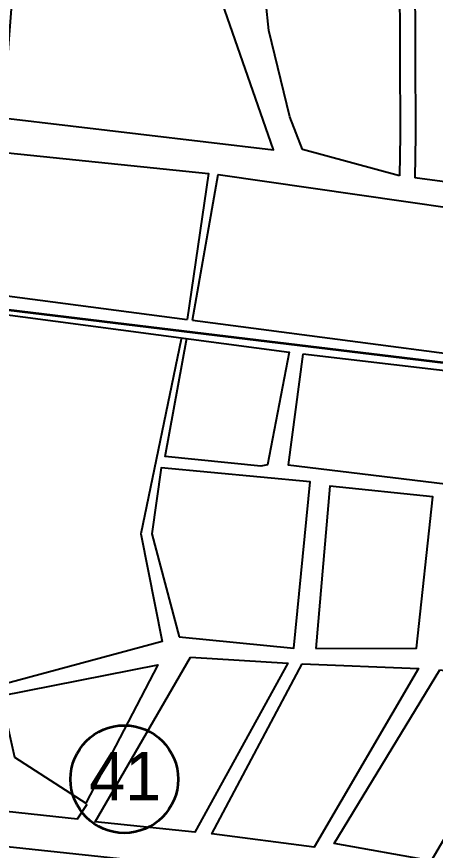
# Model space of a CAD drawing. Header units: millimetres. Extents: x 1378883 to 1389511, y 5662980 to 5673292.
# Drawn here: x 1382047 to 1382321, y 5667849 to 5668394 of the extents above; entities that cross this region are included whole.
import ezdxf

# ---------------------------------------------------------------- set-up
doc = ezdxf.new("R2010")
doc.units = ezdxf.units.MM
for name, color, linetype in [('N-raion', 1, 'Continuous'), ('вулиці', 7, 'Continuous'), ('КартаСкан', 252, 'Continuous'), ('район', 6, 'Continuous')]:
    doc.layers.add(name, color=color, linetype=linetype)
picture_1 = doc.add_image_def('image1.tif', size_in_pixel=(29607, 29619))

msp = doc.modelspace()

# ---------------------------------------------------------------- linework, layer by layer
at = {"layer": 'N-raion', "color": 1, "lineweight": 35}
msp.add_circle((1382117.71, 5667895.49), 35.2, dxfattribs=at)
at = {"layer": 'вулиці', "color": 7, "lineweight": -2}
for points in [[(1382295.3, 5668430.71), (1382297.68, 5668423.97), (1382298.18, 5668316.4), (1382297.74, 5668290.1)], [(1382305.17, 5668432.79), (1382307.67, 5668425.7), (1382308.18, 5668316.34), (1382307.72, 5668288.68)], [(1382045.4, 5668422.46), (1382038.15, 5668328.01), (1382215.29, 5668307.07), (1382178.42, 5668413.07), (1382045.46, 5668423.27)], [(1381703.51, 5667885.12), (1381944.96, 5667861.67), (1382410.72, 5667812.01), (1382478.18, 5667945.34)], [(1381943.63, 5667885), (1382087.03, 5667869.52), (1382093.32, 5667879.27)]]:
    msp.add_lwpolyline(points, dxfattribs=at)
at = {"layer": 'вулиці', "color": 7}
for points in [[(1382234.25, 5668307.27), (1382225.99, 5668328.68), (1382212.3, 5668385), (1382210.22, 5668403.74), (1382221.45, 5668415.17)], [(1381737.47, 5668250.51), (1381741.88, 5668332.63), (1381751.27, 5668334.98), (1382172.78, 5668291.57), (1382158.91, 5668196.17)], [(1382297.74, 5668290.1), (1382234.25, 5668307.27)], [(1382162.29, 5668195.72), (1382179.05, 5668290.96), (1382454.98, 5668251.35)], [(1382453.17, 5668157.66), (1382466.56, 5668264.59), (1382384.49, 5668278.61), (1382307.72, 5668288.68)], [(1381737.47, 5668250.51), (1381898.25, 5668230.32), (1382158.91, 5668196.17)], [(1382029.82, 5668200.63), (1382225.46, 5668174.7), (1382211.47, 5668100.99), (1382207.06, 5668100.15), (1382144.38, 5668106.58), (1382158.56, 5668183.95)], [(1382162.29, 5668195.72), (1382445.23, 5668158.65)], [(1382154.81, 5668183.24), (1382128.52, 5668055.9), (1382142.43, 5667985.56), (1382034.67, 5667956.58)], [(1382234.52, 5668173.42), (1382224.99, 5668101), (1382491.62, 5668068.73), (1382500.65, 5668142.16), (1382234.52, 5668173.42)], [(1382153.53, 5667988.53), (1382228.5, 5667981.27), (1382239.37, 5668089.91), (1382141.81, 5668099.08), (1382135.6, 5668056.04), (1382153.53, 5667988.53)], [(1382242.94, 5667980.96), (1382308.91, 5667981.22), (1382319.57, 5668080.17), (1382252.25, 5668087.19), (1382242.94, 5667980.96)], [(1382161.03, 5667975.37), (1382224.6, 5667971.46), (1382163.78, 5667860.81), (1382098.69, 5667867.67), (1382161.03, 5667975.37)], [(1382036.92, 5667950.06), (1382139.57, 5667970.32), (1382092.44, 5667879.84), (1382092.44, 5667879.84)], [(1382233.95, 5667970.87), (1382310.25, 5667967.86), (1382241.92, 5667851.03), (1382174.99, 5667859.72), (1382233.95, 5667970.87)], [(1382324.09, 5667967.03), (1382386.76, 5667958.25), (1382318.47, 5667842.08), (1382254.93, 5667853.53), (1382324.09, 5667967.03)], [(1382036.92, 5667950.06), (1382045.82, 5667909.87), (1382092.44, 5667879.84)]]:
    msp.add_lwpolyline(points, dxfattribs=at)
at = {"layer": 'район', "color": 6, "lineweight": 35}
msp.add_lwpolyline([(1380876.33, 5668330.55), (1381088.6, 5668326.78), (1381725.73, 5668240.76), (1382156.89, 5668188.53), (1382578.52, 5668137.46), (1382593.52, 5668135.64), (1382579.72, 5667955.25), (1382541.59, 5667656.12), (1382533.64, 5667623.64), (1382503.27, 5667499.52), (1382482.72, 5667390.32), (1382483.34, 5667350.83), (1382493.25, 5667320.59), (1382502.81, 5667297.87)], dxfattribs=at)

# ---------------------------------------------------------------- texts
at = {"layer": 'N-raion', "color": 1, "lineweight": 35}
msp.add_text('41', height=31.726, dxfattribs=at).set_placement((1382094.64, 5667881.64))

# ---------------------------------------------------------------- pictures from other files: only their frames are drawn
at = {"layer": 'КартаСкан'}
image = msp.add_image(picture_1, insert=(1378952.03, 5663192.31), size_in_units=(10026.9, 10030.97), rotation=0.395435, dxfattribs=at)
image.dxf.flags = 15

doc.saveas('drawing.dxf')
